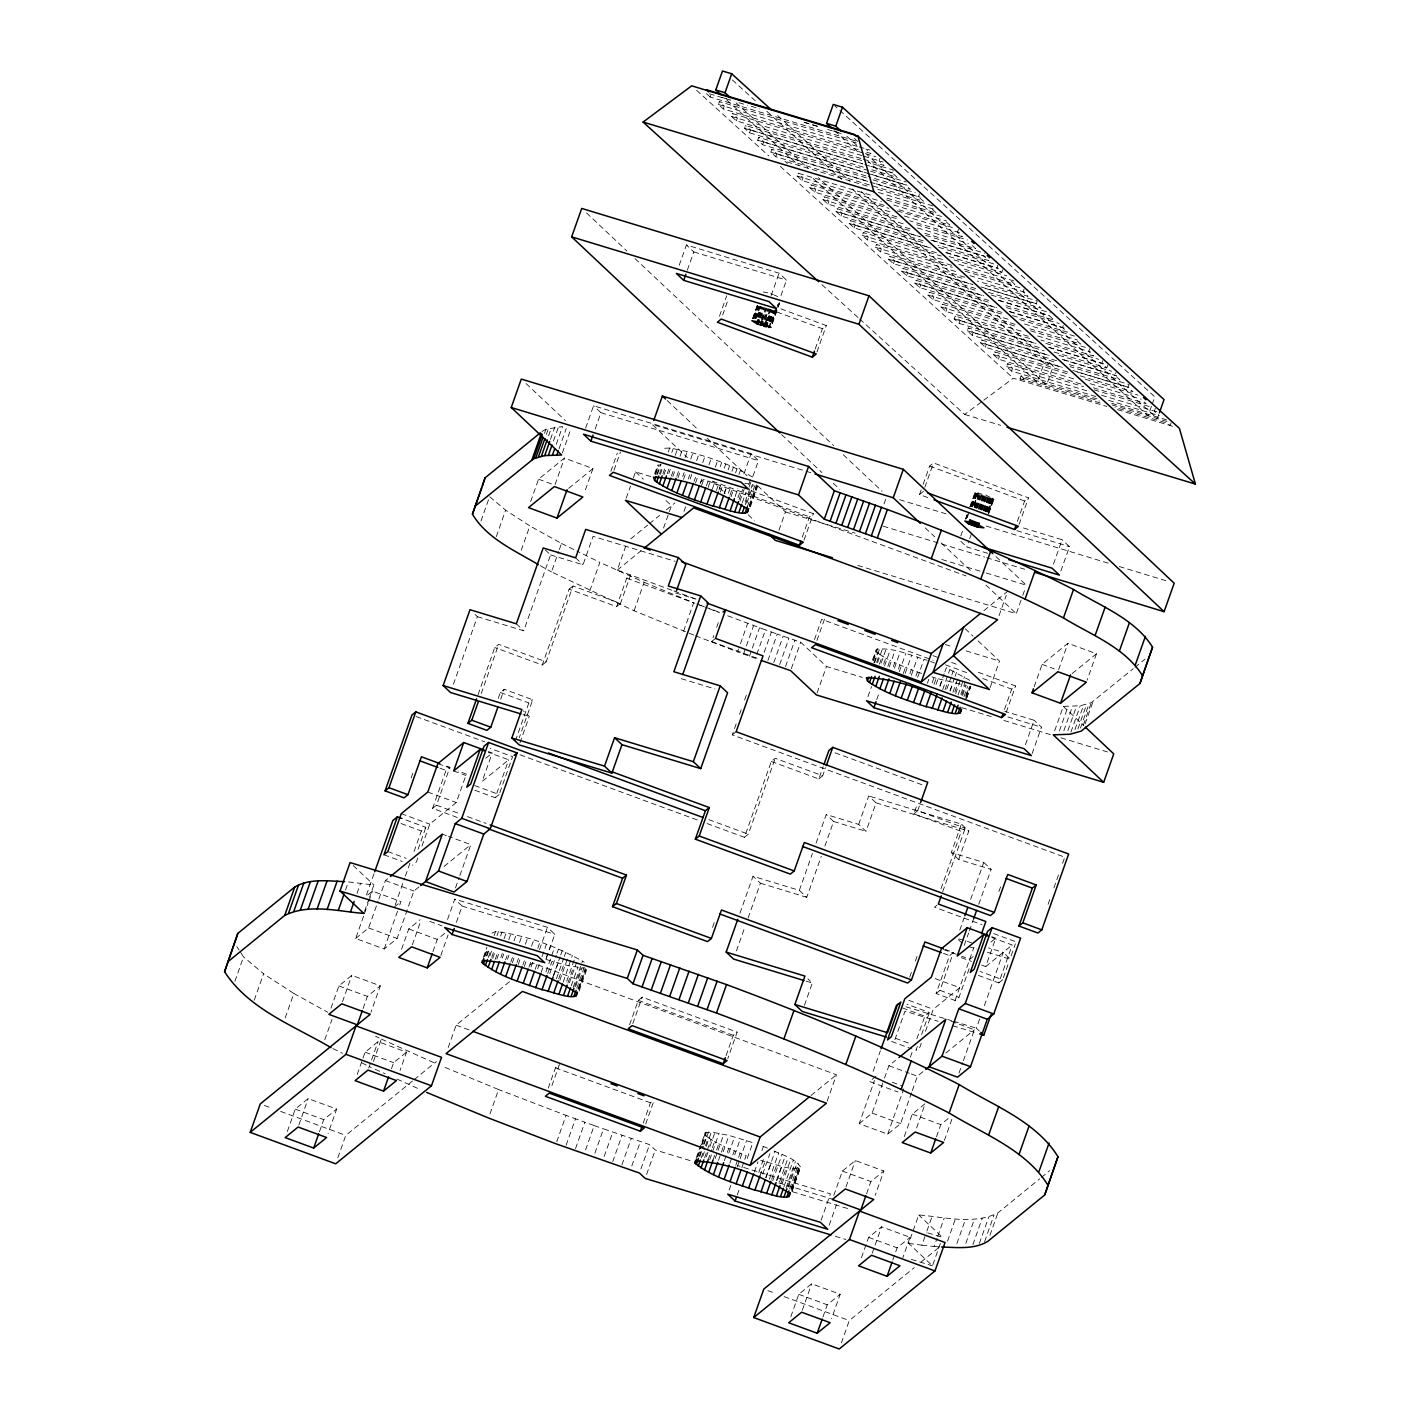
<?xml version="1.0" encoding="UTF-8"?>
<svg xmlns="http://www.w3.org/2000/svg" width="1420" height="1420" viewBox="0 0 1420 1420"><rect width="100%" height="100%" fill="white"/><g stroke="black" fill="none" stroke-linecap="round" stroke-linejoin="round"><path stroke-width="0.75" stroke-dasharray="5 3.75" d="M792.005 1191.54L800.631 1167.169C794.703 1157.531 780.947 1154.886 771.326 1149.668M234.904 981.273L243.53 956.885L240.193 951.773M254.233 1000.212L263.587 973.8L243.53 956.885M285.225 1017.856L293.851 993.468L263.587 973.8M345.504 890.038L348.379 881.909L373.886 884.997L369.573 897.174M480.99 521.016L488.888 498.668M357.023 893.375L360.627 883.204M373.975 873.815L365.987 896.375L372.466 891.085L400.955 901.576L399.499 905.694M496.308 536.582L505.644 510.171L489.616 496.645M411.161 777.911L413.273 771.93M364.532 911.392L368.845 899.215M287.337 1131.492L295.236 1109.144L308.175 1098.601L336.682 1109.073L328.055 1133.462M330.966 1008.253L338.883 985.906L351.823 975.345L380.329 985.835L370.975 1012.247M418.918 886.932L413.894 891.032L397.121 938.425L384.181 948.986L355.674 938.496L363.697 915.829M364.425 913.77L368.082 903.457M368.809 901.398L372.466 891.085M324.772 1039.777L331.978 1019.471M453.424 684.316L477.386 616.67L474.422 613.884M298.839 1125.013L308.175 1098.601M342.469 1001.757L351.823 975.345M355.674 938.496L368.614 927.952L378.111 901.15M378.838 899.091L385.406 880.542L388.743 877.808M544.481 433.313L545.919 429.248L562.568 426.55L556.09 444.833M546.345 434.484L548.493 428.396M548.582 435.816L551.457 427.704M550.481 439.348L554.794 427.154M530.654 501.544L538.571 479.197L564.45 458.092L592.957 468.582L584.33 492.953M553.463 440.999L558.504 426.781M395.221 904.806L404.647 878.146M405.374 876.104L410.469 861.745M414.09 851.503L421.349 831.002L425.876 827.31L401.452 818.328M521.229 550.285L529.873 525.915L505.644 510.171M559.054 448.827L566.26 428.52M418.101 849.266L425.876 827.31M457.382 817.458L432.585 808.353L446.022 770.439L449.909 767.261L443.803 765.025M319.429 1131.811L323.742 1119.634L336.682 1109.073M363.076 1008.573L367.389 996.379L380.329 985.835M384.181 948.986L398.771 907.753M417.746 858.071L416.326 862.064L412.457 865.241M421.988 846.107L429.763 824.15L456.281 802.531L466.363 774.077L458.216 771.096M432.585 808.353L436.472 805.193L449.909 767.261M562.373 452.962L571 428.591M478.078 694.682L494.763 647.538L498.651 644.378L546.15 661.844L573.005 585.998L620.504 603.465L630.587 575.029L626.699 578.188L616.617 606.642L569.118 589.158L542.262 665.004L494.763 647.538M555.096 484.504L564.45 458.092M481.22 693.563L498.651 644.378M585.644 428.094L593.542 405.747L751.091 453.672L758.475 460.63L752.707 476.889M357.201 1074.532L365.117 1052.184L378.057 1041.641L406.564 1052.131L400.085 1070.414M401.576 949.252L408.765 928.946L420.089 919.716M855.71 140.935L710.124 97.004L711.136 94.146M498.225 698.427L500.337 692.445L504.224 689.286L532.713 699.758L519.294 737.69M368.703 1068.053L370.868 1061.965M371.578 1059.923L378.057 1041.641M412.35 944.815L420.977 920.426M477.386 616.67L523.714 630.764L550.569 554.918L544.659 549.362M595.175 428.964L600.926 412.705L593.542 405.747M337.853 1157.726L345.77 1135.379L412.457 1081.028M500.692 699.261L504.224 689.286M373.424 1061.415L381.341 1039.067L375.59 1036.227M693.599 635.042L634.083 610.742L551.439 571.887L558.646 551.581M559.356 549.54L561.521 543.452L529.873 525.915M858.284 149.686L723.241 108.932L718.325 104.441L719.337 101.601L856.473 142.994M488.16 751.499L492.243 752.99L482.161 781.426L508.697 759.806L488.338 752.334M723.241 108.932L724.253 106.092L719.337 101.601M391.458 1068.763L393.624 1062.675L406.564 1052.131M432.94 951.613L437.271 939.419L448.596 930.206M455.518 887.908L459.157 877.596M459.885 875.536L470.836 844.616L448.436 836.38M860.857 158.419L736.376 120.86L731.442 116.387L732.454 113.529L863.253 153.005M447.566 919.45L454.773 899.126L547.428 927.313L554.812 934.271L549.061 950.53M679.221 265.291L686.41 244.968L779.083 273.173L786.467 280.113L780.716 296.372M474.901 790.248L495.26 797.738L508.697 759.806M515.407 740.849L528.843 702.935L532.713 699.758M610.848 471.334L617.327 453.051M440.857 955.287L448.045 934.981M736.376 120.86L737.37 118.02L732.454 113.529M499.858 792.573L512.584 756.647L490.184 748.411M614.008 470.197L620.487 451.915M456.388 922.325L462.139 906.084L454.773 899.126M519.933 742.873L529.287 716.479L523.394 710.905M550.569 554.918L583.016 564.787L593.081 536.334L675.21 561.326M687.316 270.208L693.794 251.926L686.41 244.968M863.431 167.169L749.494 132.788L744.559 128.315L745.571 125.475L865.827 161.756M749.494 132.788L750.505 129.948L745.571 125.475M589.797 590.827L599.861 562.391L576.857 551.031M626.167 498.278L630.48 486.101M633.356 477.972L635.521 471.884L652.224 476.96M866.005 175.92L762.611 144.716L757.694 140.243L758.688 137.403L868.401 170.506M762.611 144.716L763.623 141.876L758.688 137.403M448.205 1047.534L456.122 1025.187L510.419 980.936M671.891 590.223L617.274 570.13L625.9 545.741M483.279 957.488L486.882 947.317M654.514 473.978L657.797 465.014M484.38 956.565L487.255 948.436M655.596 473.055L658.472 464.926M484.93 956.104L487.805 947.974M655.436 474.635L659.04 464.482M869.981 182.097L918.491 196.741L923.426 201.232L775.728 156.644L770.811 152.171L771.823 149.331L870.975 179.257M486.279 955.891L488.427 949.803M656.768 474.422L660.371 464.269M486.971 955.873L489.137 949.767M494.16 935.549L495.598 931.484C526.66 935.372 557.226 946.483 584.241 962.227M657.46 474.404L661.063 464.233M488.231 957.506L491.107 949.376M659.448 473.996L662.323 465.884M489.811 955.944L491.977 949.856M497.018 935.638L498.455 931.573M660.318 474.475L663.193 466.346M668.234 452.128L669.672 448.063C699.634 453.086 729.294 463.168 755.458 478.717M491.693 957.328L494.568 949.199M662.909 473.818L665.075 467.73M775.728 156.644L776.74 153.804L771.823 149.331M719.496 316.127L726.703 295.804M492.687 958.376L495.562 950.264M500.603 936.029L502.041 931.981M663.903 474.884L666.779 466.754M671.82 452.536L673.257 448.471M722.656 314.991L728.424 298.733M495.225 959.387L498.101 951.258M667.151 473.854L669.317 467.766M496.876 959.086L499.751 950.956M504.065 938.78L506.212 932.674M668.802 473.552L670.24 469.487M675.281 455.27L677.447 449.181M500.869 957.542L502.307 953.477M671.358 476.073L673.524 469.967M502.307 958.038L503.745 953.991M508.786 939.756L510.934 933.668M672.796 476.57L674.962 470.481M680.003 456.264L682.15 450.158M505.591 959.831L507.029 955.767M676.808 476.339L678.973 470.233M507.472 959.299L508.91 955.234M513.951 941.016L516.117 934.928M677.979 477.83L680.144 471.724M685.168 457.506L687.333 451.418M634.083 610.742L644.165 582.307L599.861 562.391M663.548 528.062L671.465 505.715L663.655 498.367M510.774 962.174L512.922 956.086M682.7 476.641L684.138 472.576M512.318 962.831L514.484 956.725M519.525 942.507L521.672 936.419M683.535 479.321L685.7 473.233M690.741 459.015L692.889 452.909M517.04 962.511L518.477 958.447M688.256 479.002L689.694 474.937M884.269 205.35L801.98 180.517L797.046 176.027L798.058 173.187L874.01 196.12M518.193 964.553L520.359 958.447M525.4 944.229L527.548 938.141M690.138 479.019L692.285 472.913M696.616 460.719L698.764 454.631M522.897 964.855L524.335 960.79M694.114 481.344L695.552 477.28M683.996 511.395L686.144 505.307M752.564 318.666L757.606 304.448M752.902 318.382L757.694 304.679M753.31 318.328L757.925 304.945M801.98 180.517L802.992 177.677L798.058 173.187M754.02 317.459L757.606 307.306M524.317 966.47L526.465 960.381M531.506 946.164L533.672 940.058M695.534 482.978L697.681 476.872M702.722 462.654L704.888 456.566M753.878 318.346L758.191 306.17M754.57 318.435L758.884 306.241M755.245 318.222L758.83 308.069M755.387 318.559L759.7 306.383M756.061 318.666L760.374 306.471M757.037 316.731L760.641 306.578M757.73 317.086L761.315 306.933M758.067 316.98L761.67 306.827M528.968 967.144L531.115 961.056M700.184 483.652L702.332 477.546M758.777 317.565L762.38 307.412M759.203 317.281L762.806 307.128M759.931 318.062L763.534 307.892M760.41 317.636L764.013 307.483M531.027 967.02L532.748 962.494M537.789 948.276L539.955 942.17M701.533 485.551L703.983 478.984M709.006 464.766L711.172 458.678M761.12 318.524L764.83 307.732M761.351 320.192L765.664 307.998M762.345 318.985L765.948 308.832M539.511 949.66L547.428 927.313M762.185 320.476L766.498 308.282M771.166 295.52L779.083 273.173M897.032 216.94L814.743 192.108L809.808 187.635L810.82 184.795L888.884 208.349M763.587 319.429L767.332 308.584M764.563 319.038L768.149 308.885M764.812 319.855L768.415 309.684M535.18 969.381L537.328 963.275M706.397 485.871L708.562 479.782M765.362 319.358L768.966 309.187M765.309 322.269L770.35 308.051M766.214 322.02L770.545 309.826M537.701 968.831L539.139 964.766M542.014 956.654L546.327 944.46M708.189 487.362L710.355 481.273M715.396 467.038L717.544 460.95M767.208 320.583L770.811 310.43M767.688 320.317L771.291 310.146M768.344 320.885L772.001 310.465M769.054 320.938L772.658 310.785M814.743 192.108L815.754 189.268L810.82 184.795M769.409 321.151L773.012 310.98M769.675 321.239L773.279 311.086M770.243 321.523L773.971 311.193M489.971 1113.937L498.597 1089.566L442.703 1066.438M770.74 321.808L775.054 309.613M771.184 322.074L775.497 309.88M541.126 972.416L543.629 965.405M546.167 958.198L550.481 946.004M712.343 488.924L715.218 480.794M720.259 466.577L721.697 462.512M546.185 958.642L548.333 952.554M771.894 321.559L778.053 304.04M771.894 322.553L778.373 304.27M772.143 322.766L778.923 303.294M772.125 323.547L779.58 302.744M772.373 323.44L779.651 302.975M545.884 971.972L554.528 947.584M716.39 490.486L718.555 484.397M724.306 468.138L725.744 464.074M547.747 973.481L552.06 961.287L568.958 965.831L584.01 967.979M718.964 489.971L721.129 483.883M910.149 228.886L827.86 204.054L822.925 199.563L823.937 196.723L899.889 219.638M549.806 973.552L556.285 955.269M556.995 953.228L558.433 949.163M720.295 492.083L723.188 483.954M728.212 469.736L729.649 465.671M552.841 977.155L560.048 956.849M560.758 954.826L562.196 950.761M724.058 493.663L726.933 485.534M731.974 471.316L733.412 467.251M553.8 975.256L558.131 963.062M724.306 493.787L727.182 485.658M827.86 204.054L828.872 201.196L823.937 196.723M556.445 978.735L563.634 958.429M564.343 956.388L565.781 952.323M728.371 493.202L730.537 487.113M735.56 472.878L736.998 468.831M558.734 978.806L563.775 964.588M729.951 495.296L732.844 487.166M559.835 980.297L567.751 957.95M683.588 631.226L693.67 602.79L644.165 582.307M731.052 496.787L733.927 488.657M738.968 474.44L740.406 470.375M563.207 982.09L572.366 955.411M735.152 496.556L737.832 488.16M923.266 240.814L840.977 215.982L836.06 211.491L837.054 208.651L913.024 231.584M743.885 473.996L751.091 453.672M566.686 981.291L575.331 956.903M737.903 497.781L740.796 489.651M567.876 983.066L573.644 966.807M739.092 499.556L742.696 489.403M569.384 982.729L576.591 962.423M739.891 501.26L744.204 489.066M840.977 215.982L841.989 213.142L837.054 208.651M571.266 985.782L577.745 967.499M742.287 502.644L746.086 492.119M748.766 484.362L751.641 476.233M749.121 487.042L751.996 478.913M573.147 987.432L582.502 961.02M745.092 501.899L750.133 487.681M574.745 986.172L581.206 967.89M745.234 504.686L752.422 484.38M575.615 986.616L582.093 968.333M746.831 503.106L753.31 484.823M576.822 988.284L584.206 967.393M747.31 506.816L755.422 483.9M578.082 988.71L585.271 968.404M749.298 505.218L756.487 484.894M936.383 252.742L854.112 227.91L849.178 223.437L850.189 220.579L926.142 243.512M578.881 988.054L585.359 969.771M749.387 506.585L756.576 486.279M578.774 989.616L585.981 969.292M749.991 506.106L757.197 485.782M579.111 991.053L587.028 968.706M750.346 506.887L757.854 485.729M548.262 1088.164L555.451 1067.84L559.338 1064.68L550.694 1089.051M854.112 227.91L855.106 225.07L850.189 220.579M880.134 158.099L879.14 160.957L884.056 165.43L862.969 159.058M757.055 658.276L711.633 641.574L713.781 635.485M716.656 627.356L718.822 621.25M815.222 349.036L822.411 328.712L826.298 325.553L776.74 307.323M816.944 351.965L826.298 325.553M951.613 265.309L867.229 239.838L862.295 235.365L863.307 232.507L941.371 256.079M867.229 239.838L868.241 236.998L863.307 232.507M871.862 169.726L897.174 177.358L892.257 172.885L893.269 170.045L867.939 162.395M556.729 1141.786L566.065 1115.374L498.597 1089.566M964.748 277.237L880.347 251.766L875.43 247.293L876.424 244.453L952.376 267.368M778.959 530.21L785.438 511.928L758.262 486.332M727.661 615.783L765.469 629.894L755.387 658.33L737.566 651.869L739.731 645.78M740.459 643.739L747.648 623.433M880.347 251.766L881.358 248.926L876.424 244.453M566.118 1145.212L575.473 1118.8L566.065 1115.374M743.53 654.052L745.678 647.946M746.405 645.922L753.594 625.599M975.753 288.526L893.464 263.694L888.547 259.221L889.559 256.381L965.511 279.296M749.476 656.2L751.624 650.111M752.351 648.07L759.54 627.764M575.508 1148.602L584.862 1122.208L575.473 1118.8M893.464 263.694L894.476 260.854L889.559 256.381M918.491 196.741L919.503 193.901M629.628 1024.725L638.272 1000.337L642.159 997.177L737.158 1032.109L727.803 1058.521M1062.604 863.324L1064.787 857.165L732.276 734.885L736.625 722.585M739.536 714.384L741.702 708.243M744.612 700.042L747.523 691.842M802.3 537.15L809.489 516.827L813.376 513.667L751.411 490.876M585.572 1149.934L594.199 1125.545L584.862 1122.208M632.805 1023.589L642.159 997.177M764.191 652.312L771.379 632.006L765.469 629.894M804.022 540.079L813.376 513.667M988.87 300.472L906.599 275.64L901.664 271.149L902.676 268.309L976.516 290.585M767.918 660.495L777.272 634.083L800.685 642.195L826.476 666.477L862.384 677.411M594.891 1153.217L603.518 1128.847L649.543 1144.609L655.259 1149.987L693.279 1161.56M906.599 275.64L907.593 272.782L902.676 268.309M773.793 662.554L783.148 636.142M604.174 1156.466L612.801 1132.095M779.669 664.596L789.005 638.183M1002.005 312.4L919.716 287.568L914.782 283.077L915.793 280.237L991.746 303.17M785.509 666.601L794.863 640.207M919.716 287.568L920.728 284.728L915.793 280.237M612.712 1161.702L622.049 1135.29M791.33 668.607L800.685 642.195M1015.122 324.328L932.833 299.496L927.917 295.023L928.911 292.165L1004.863 315.098M621.907 1164.861L631.261 1138.449M932.833 299.496L933.845 296.656L928.911 292.165M958.5 229.365L957.506 232.205L962.423 236.678L909.688 220.774M643.26 1123.096L650.449 1102.772L653.04 1100.678M712.556 927.384L715.449 919.272M707.053 823.564L744.453 837.321L771.308 761.475L775.196 758.316L822.695 775.781L825.57 767.652M814.476 639.586L821.665 619.28L933.188 660.282M645.709 1124.001L654.336 1099.612M744.453 837.321L748.34 834.161L775.196 758.316M816.926 640.491L824.842 618.144M631.793 1165.944L640.438 1141.556M1028.24 336.256L945.951 311.424L941.034 306.951L942.046 304.093L1017.998 327.026M640.917 1168.997L649.543 1144.609M945.951 311.424L946.962 308.584L942.046 304.093M646.632 1174.375L655.259 1149.987M817.121 692.889L826.476 666.477M884.021 503.958L886.186 497.87M739.962 913.167L753.026 876.264L799.353 890.358L806.737 897.316L821.257 856.313M1039.263 347.545L959.086 323.352L954.151 318.879L955.163 316.039L1033.227 339.593M736.447 950.868L745.163 926.266M748.074 918.066L760.41 883.222L753.026 876.264M959.086 323.352L960.08 320.512L955.163 316.039M1056.604 360.751L972.203 335.28L967.269 330.807L968.28 327.967L1044.232 350.882M972.203 335.28L973.215 332.44L968.28 327.967M1002.804 269.64L1001.792 272.48L996.875 268.007L997.869 265.149M771.308 761.475L818.808 778.959L823.139 766.764M927.793 497.568L919.539 494.533L922.414 486.403M923.124 484.38L929.603 466.097L933.49 462.938L1028.488 497.87L1019.134 524.282M924.846 487.309L933.49 462.938M726.082 1055.592L733.27 1035.286L737.158 1032.109M1067.609 372.058L985.32 347.226L980.404 342.735L981.397 339.895L1057.35 362.81M696.173 1157.975L705.225 1132.769L711.331 1132.059L728.992 1135.414L752.831 1142.674L746.352 1160.956M872.43 660.247L876.442 649.259C893.712 647.129 910.841 655.632 927.242 660.3M697.273 1157.052L700.859 1146.899M701.587 1144.857L705.225 1132.769M873.531 659.324L876.442 649.259M697.823 1156.608L701.409 1146.455M702.137 1144.413L706.45 1132.219M873.353 660.903L877.666 648.727M985.32 347.226L986.332 344.368L981.397 339.895M699.155 1156.395L702.758 1146.242M703.468 1144.2L706.361 1136.071L705.19 1134.704M873.974 662.732L877.578 652.579L876.406 651.194M699.847 1156.359L703.45 1146.206M704.178 1144.183L708.491 1131.988M874.667 662.696L879.708 648.478M701.125 1158.01L704.71 1147.857M705.438 1145.816L708.314 1137.686L706.361 1136.071M876.655 662.306L879.53 654.176L877.578 652.579M702.705 1156.448L705.58 1148.319M706.308 1146.295L711.331 1132.059M877.524 662.785L882.548 648.567M704.586 1157.815L711.065 1139.532L708.314 1137.686M799.353 890.358L812.417 853.473M816.056 843.214L826.209 814.512L858.656 824.381L866.04 831.339L876.104 802.903L868.721 795.946L858.656 824.381M867.939 696.688L871.543 686.534M879.406 664.152L882.281 656.04L879.53 654.176M706.29 1156.856L709.166 1148.727M709.876 1146.685L714.917 1132.468M881.092 663.193L886.133 648.958M708.101 1159.891L711.704 1149.721M712.432 1147.697L714.579 1141.609L711.065 1139.532M883.648 664.187L885.796 658.099L882.281 656.04M1080.726 383.986L998.438 359.154L993.521 354.663L994.532 351.823L1068.372 374.117M709.751 1159.59L719.106 1133.178M884.571 665.927L890.322 649.668M713.035 1160.069L715.911 1151.939M716.621 1149.916L718.786 1143.81L714.579 1141.609M887.837 666.406L890.003 660.318L885.796 658.099M824.896 846.072L833.593 821.47L826.209 814.512M876.761 699.581L879.637 691.451M715.183 1158.543L717.348 1152.454M718.058 1150.413L723.827 1134.172M889.293 666.903L895.044 650.662M998.438 359.154L999.449 356.313L994.532 351.823M1024.122 289.023L1023.11 291.863L1028.044 296.336L977.404 281.053M718.467 1160.335L720.632 1154.247M721.36 1152.206L723.508 1146.118L718.786 1143.81M893.286 666.672L894.724 662.607L890.003 660.318M723.241 1151.673L728.992 1135.414M894.458 668.163L900.209 651.904M724.378 1160.637L728.691 1148.46L723.508 1146.118M898.469 669.015L899.907 664.95L894.724 662.607M1095.956 396.553L1011.572 371.082L1006.638 366.608L1007.65 363.751L1083.602 386.684M728.797 1153.164L734.566 1136.905M899.304 671.696L905.783 653.413M729.916 1162.998L732.081 1156.909M732.809 1154.868L734.246 1150.821L728.691 1148.46M903.297 673.399L905.463 667.311L899.907 664.95M1011.572 371.082L1012.567 368.241L1007.65 363.751M734.672 1154.886L740.441 1138.627M905.179 673.417L911.658 655.135M988.409 292.36L1041.162 308.264L1036.227 303.791L1037.239 300.951L982.392 284.39M735.773 1165.341L737.938 1159.253M738.648 1157.229L740.086 1153.164L734.246 1150.821M909.865 673.719L911.303 669.654L905.463 667.311M965.458 519.17L966.984 514.928M969.86 506.798L975.149 492.474L986.083 495.154L993.982 499.396L983.137 497.142L974.883 492.58M965.795 518.886L967.233 514.821M970.108 506.691L975.149 492.474M966.203 518.832L967.641 514.768M970.517 506.638L975.558 492.421M737.193 1166.974L739.359 1160.868M740.068 1158.844L746.547 1140.562M911.303 675.334L917.764 657.052M971.209 505.768L975.522 493.574M729.152 1190.066L732.028 1181.937M960.807 535.908L962.973 529.82M967.286 517.625L969.434 511.519M971.085 506.656L976.108 492.438M971.759 506.141L976.072 493.947M971.777 506.745L976.8 492.509M972.452 506.532L976.765 494.337M972.594 506.869L977.617 492.651M973.978 504.934L977.581 494.781M974.244 505.041L978.557 492.846M974.209 507.419L978.522 495.243M974.564 507.313L979.587 493.095M1021.033 375.927L1023.5 378.164L1022.489 381.004L1020.021 378.767L1021.033 375.927L1096.986 398.842M975.256 507.898L979.587 495.722M741.843 1167.648L746.157 1155.454L740.086 1153.164M915.935 676.009L917.373 671.944L911.303 669.654M975.682 507.615L980.723 493.397M976.41 508.396L980.723 496.201M976.889 507.969L981.93 493.752M917.586 677.447L924.047 659.164M977.723 508.236L982.764 494.018M978.557 508.502L983.581 494.284M978.824 509.336L983.137 497.142M979.392 508.786L984.415 494.568M737.264 1194.983L739.412 1188.895M804.412 1005.378L812.311 983.031L807.891 978.859M987.805 553.338L966.754 546.931L968.901 540.825M969.629 538.801L971.795 532.695M980.208 509.07L985.249 494.852M980.066 509.78L984.38 497.586M981.043 509.389L986.083 495.154M981.291 510.188L985.622 497.994M981.859 509.691L986.882 495.473M982.64 510.011L987.681 495.793M983.421 510.33L988.462 496.112M983.705 510.916L988.018 498.722M984.167 510.65L989.207 496.432M984.876 510.969L989.918 496.752M984.823 511.218L989.154 499.041M985.551 511.271L990.574 497.053M985.888 511.484L990.219 499.29M986.154 511.573L991.195 497.355M986.722 511.874L991.746 497.639M986.865 511.679L991.178 499.485M987.219 512.141L992.26 497.923M987.681 511.821L992.012 499.627M988.391 510.384L992.704 498.189M754.357 1171.997L757.943 1161.826M761.936 1150.573L763.374 1146.508L759.221 1144.946M927.384 683.322L928.822 679.257M988.764 510.632L993.095 498.438M988.373 511.892L992.704 499.698M988.373 512.904L993.414 498.668M988.622 513.117L993.663 498.881M988.604 513.898L993.911 499.166M852.106 188.842L1044.055 363.378L1037.345 382.335L811.725 177.198M758.777 1172.458L763.818 1158.241M932.159 682.86L934.307 676.772M759.913 1176.008L764.954 1161.791C776.314 1163.956 789.325 1171.003 800.631 1167.169M934.005 684.369L936.17 678.281L961.837 684.476M762.682 1174.038L769.889 1153.732M936.064 684.44L938.23 678.352M1012.549 315.577L1067.396 332.138L1062.479 327.647L1063.491 324.807M765.735 1177.659L775.089 1151.247M939.827 686.02L944.14 673.843M944.868 671.802L946.306 667.737L969.754 680.322M765.966 1177.783L771.007 1163.566M940.075 686.144L942.223 680.056M861.336 191.629L1053.285 366.165L1046.575 385.122L818.364 177.624M769.321 1179.239L778.675 1152.827M942.702 689.641L949.891 669.317M771.628 1179.292L776.669 1165.074M945.01 689.694L947.885 681.564M772.711 1180.783L782.065 1154.389M946.82 689.161L951.134 676.967M951.844 674.944L953.281 670.879M776.616 1180.286L785.26 1155.916M949.998 690.688L954.311 678.494M955.039 676.47L956.476 672.405M776.811 1180.553L781.852 1166.335M950.193 690.954L953.069 682.825M779.58 1181.777L788.207 1157.406M952.962 692.179L957.985 677.961M780.769 1183.552L786.52 1167.293M954.861 691.913L957.737 683.801M782.278 1183.233L790.904 1158.844M955.66 693.634L960.683 679.399M913.823 813.891L917.693 810.731L965.209 828.197L961.322 831.357L913.823 813.891L917.409 803.738M1017.412 521.353L1024.601 501.029L1028.488 497.87M783.964 1186.641L793.318 1160.229M958.056 695.001L964.535 676.719M917.693 810.731L919.858 804.625M786.041 1187.937L795.395 1161.524M960.843 694.273L965.174 682.079M787.621 1186.658L794.099 1168.376M961.713 695.037L965.316 684.866M788.49 1187.102L797.135 1162.731M962.6 695.481L966.186 685.31M789.697 1188.788L798.537 1163.832M964.002 696.581L967.588 686.428M790.958 1189.215L799.584 1164.826M965.778 695.552L968.653 687.422M791.774 1188.558L798.963 1168.234M965.866 696.918L969.469 686.765M791.668 1190.102L800.294 1165.731M965.76 698.48L970.073 686.286M1089.726 348.681L1088.714 351.521L1093.649 355.994L1040.895 340.072M792.005 1190.883L800.649 1166.512M966.434 698.409L970.747 686.215M966.807 697.877L970.41 687.724M827.132 1101.174L836.486 1074.763L532.465 962.955L527.388 967.109M999.059 615.641L1006.265 595.317M1107.777 365.082L1106.766 367.922L1101.849 363.449L1102.843 360.609M990.166 687.475L999.502 661.063L974.51 637.527M857.786 565.444L1016.294 613.671L1022.045 597.412M1022.773 595.37L1025.648 587.259M1069.26 364.585L1119.883 379.868L1114.966 375.377L1115.978 372.537M873.122 1071.301L880.382 1050.8M821.097 1220.277L830.452 1193.865L737.797 1165.678M978.788 904.238L991.142 869.395L958.695 859.526L951.311 852.568L961.393 824.132L868.721 795.946M1053.48 564.095L1062.107 539.724L1019.986 526.909M909.723 977.067L912.545 969.079M915.385 961.091L917.497 955.11M940.998 888.76L961.322 831.357M1004.49 709.467L1011.679 689.144L1015.566 685.984L976.321 671.553M790.851 1316.677L798.75 1294.33L811.69 1283.769L840.196 1294.259L831.57 1318.63M833.771 1195.445L842.397 1171.074L855.337 1160.531L883.843 1171.003L875.199 1195.391M911.569 1092.69L900.635 1123.611L887.695 1134.154L859.189 1123.681L874.507 1080.389M942.702 891.742L965.209 828.197M1006.212 712.396L1015.566 685.984M829.209 1225.211L836.398 1204.888M894.919 1039.653L904.984 1011.218L938.158 1021.299M958.695 859.526L968.777 831.091L961.393 824.132M1060.864 571.053L1069.491 546.664L1062.107 539.724M1080.265 375.874L1133.018 391.796L1128.083 387.305L1129.095 384.465L1070.023 366.644M802.335 1310.181L811.69 1283.769M845.983 1186.943L855.337 1160.531M859.189 1123.681L872.128 1113.12L883.808 1080.158M884.536 1078.082L888.92 1065.728L895.612 1060.261M1034.168 686.712L1042.085 664.365L1067.964 643.278L1096.471 653.75L1087.117 680.162M910.344 1057.172L912.528 1051.031M916.876 1038.73L924.864 1016.188L929.39 1012.495L906.99 1004.259M917.373 1046.416L915.953 1050.409L919.841 1047.25L921.26 1043.256M921.615 1034.452L929.39 1012.495M969.15 968.653L958.979 997.355L955.11 1000.514L936.099 993.521L949.536 955.607L953.423 952.447L945.276 949.447M959.796 930.082L964.144 917.781M970.676 899.339L983.758 862.437L951.311 852.568M1025.471 744.612L1034.115 720.242L1004.703 711.296M822.943 1316.997L827.256 1304.803L840.196 1294.259M866.591 1193.741L870.904 1181.564L883.843 1171.003M887.695 1134.154L903.741 1088.82M925.503 1031.275L933.277 1009.318L959.796 987.699L933.331 977.972M936.099 993.521L939.987 990.361L953.423 952.447M1151.46 406.298L1148.106 415.776L868.028 161.117M1152.135 404.398L1154.815 396.801L834.889 105.914M1058.61 669.69L1067.964 643.278M912.297 1090.631L917.409 1076.2L924.118 1070.751M964.269 945.241L968.635 932.94M969.363 930.899L973.712 918.598M1032.145 753.594L1041.499 727.182L1034.115 720.242M1155.33 408.321L1154.336 411.179L1159.253 415.652M1158.684 414.764L1157.335 418.563L866.892 154.478M861.443 1257.676L868.632 1237.37L881.572 1226.827L910.078 1237.299L902.871 1257.623M904.362 1136.461L912.279 1114.114L925.219 1103.571L916.592 1127.959M955.11 1000.514L973.978 947.229M1054.687 730.767L1063.314 706.379L1080.247 705.775L1091.288 702.669L1133.249 668.731M998.899 891.6L1001.029 885.601M872.217 1253.239L874.383 1247.133M875.093 1245.109L881.572 1226.827M841.368 1342.912L849.284 1320.564L914.267 1267.598M1059.427 730.838L1068.071 706.468M1171.18 422.734L1170.169 425.574L1167.719 423.337L1114.966 407.416M1063.846 730.767L1072.473 706.397M1067.911 730.537L1076.537 706.166M981.61 965.121L985.675 966.612L995.757 938.176L991.675 936.668M1070.893 732.188L1080.247 705.775M1074.958 729.631L1083.584 705.243M1077.904 728.922L1086.548 704.551M1080.478 728.069L1089.122 703.699M892.825 1260.037L897.138 1247.843L910.078 1237.299M936.455 1136.799L940.785 1124.604L950.477 1116.688M959.015 1073.076L962.671 1062.781M963.399 1060.705L974.351 1029.802L947.885 1020.057M1083.371 725.016L1091.288 702.669M979.321 1031.009L976.374 1028.222L979.995 1017.98M984.362 1005.68L1003.23 952.376L988.48 947.903M1085.146 723.827L1093.063 701.48M978.415 975.433L998.775 982.906L1012.211 944.992L991.852 937.502M944.371 1140.473L952.27 1118.126M940.359 1243.476L932.461 1265.823L908.658 1243.405L918.722 1214.97C944.548 1217.011 973.499 1225.034 997.852 1212.928L1039.706 1178.813M1003.372 977.759L1008.306 963.772M1011.146 955.802L1015.389 943.821M908.658 1243.405L921.899 1245.18L926.213 1233.004M926.941 1230.962L931.981 1216.745M1048.084 904.327L1050.995 896.126M1053.889 887.926L1059.693 871.525M921.899 1245.18L934.147 1246.494L937.022 1238.364M937.75 1236.323L944.229 1218.041M947.513 1241.204L955.411 1218.857M956.885 1243.565L965.511 1219.177M965.831 1243.37L974.457 1218.999M972.86 1244.701L982.214 1218.289M979.374 1243.458L988.728 1217.046M984.61 1241.683L993.964 1215.271M989.935 1235.276L997.852 1212.928M491.923 933.1L495.598 931.484M568.692 488.356L592.957 468.582M700.326 482.197L703.699 479.463L966.061 575.952M569.118 589.158L573.005 585.998M630.728 538.908L647.697 525.08M649.401 523.696L659.59 515.407M666.37 509.869L674.873 502.928M617.274 570.13L641.023 550.765M542.262 665.004L546.15 661.844M616.617 606.642L620.504 603.465M485.764 758.262L492.243 752.99M495.26 797.738L499.148 794.579L474.724 785.579M711.633 641.574L715.503 638.414M394.494 906.847L400.955 901.576M444.052 866.466L470.836 844.616M919.539 494.533L923.408 491.373M732.276 734.885L736.146 731.726M983.936 610.635L1007.703 591.27M414.178 1079.626L436.401 1061.521M818.808 778.959L822.695 775.781M1072.206 673.524L1096.471 653.75M1134.935 667.365L1144.981 659.164M937.04 905.09L934.466 907.202L981.966 924.668M973.108 956.619L969.878 959.263L961.731 956.264M990.894 942.117L995.757 938.176M811.033 1095.512L836.486 1074.763M985.675 966.612L1012.211 944.992M875.98 1076.271L869.501 1081.543L898.008 1092.033M998.775 982.906L1002.662 979.747L980.261 971.511M945.88 1053.001L974.351 1029.802M921.101 1262.025L939.916 1246.689M1041.392 1177.446L1049.753 1170.63M859.668 318.985L964.659 414.445L982.019 401.505M983.758 400.227L1013.259 378.217L1106.872 406.475M541.978 431.467L545.919 429.248M669.672 448.063L664.791 448.223L663.513 450.708M934.147 1246.494L941.62 1247.026M763.232 291.952L767.829 292.911M744.861 483.297L748.961 483.989M721.679 97.341L730.128 99.879M751.216 106.251L759.664 108.79M803.968 122.173L818.736 126.629M833.504 131.084L841.953 133.622M709.414 93.791L730.519 100.163M738.95 102.701L747.399 105.257M804.359 122.439L819.127 126.895M827.576 129.451L842.344 133.906M718.325 104.441L857.573 146.473M859.295 146.828L869.839 150.023M866.715 152.224L870.939 153.502L866.005 149.011M865.366 153.644L875.927 156.839M731.442 116.387L861.851 155.579M863.963 156.218L882.956 161.951M750.505 129.948L862.33 163.69M870.762 166.246L893.961 173.24M744.559 128.315L862.721 163.974M864.833 164.596L892.257 172.885M870.513 171.145L906.386 181.973M763.623 141.876L907.096 185.168M757.694 140.243L865.295 172.707M867.407 173.346L905.374 184.813L910.309 189.286L868.099 176.559M873.087 179.896L915.279 192.623M776.74 153.804L867.46 181.192M875.909 183.73L920.213 197.114M770.811 152.171L867.868 181.458M787.053 161.898L867.229 186.091M877.773 189.268L932.62 205.829L931.626 208.669L936.543 213.16L885.92 197.877M878.483 192.481L933.331 209.042M886.666 199.936L941.531 216.479M797.046 176.027L881.447 201.498M893.712 205.048L946.466 220.97M899.037 209.805L949.678 225.088L944.744 220.597M897.316 210.905L954.293 228.087M809.808 187.635L892.097 212.468M904.362 216.017L961.322 233.199M916.77 224.733L967.41 240.015M822.925 199.563L905.215 224.395M917.48 227.945L968.511 243.494M924.917 233.341L975.558 248.624L971.848 245.252M925.68 235.4L984.752 253.221M841.989 213.142L920.053 236.696M932.709 240.512L985.462 256.434M836.06 211.491L920.444 236.962M931.005 240.157L983.74 256.061L988.675 260.552L938.034 245.269M938.797 247.328L993.663 263.889M855.106 225.07L931.058 247.985M945.844 252.44L998.58 268.362M849.178 223.437L931.467 248.269M946.235 252.724L996.875 268.007M949.057 256.558L1001.792 272.48M954.027 259.895L1006.78 275.817M862.295 235.365L944.584 260.197M958.961 264.368L1013.809 280.929M964.286 269.125L1014.909 284.408L1009.993 279.935M965.05 271.185L1019.897 287.745M875.43 247.293L957.701 272.125M969.966 275.675L1024.832 292.218M894.476 260.854L972.54 284.408M980.989 286.964L1037.949 304.146M888.547 259.221L972.931 284.692M985.604 288.508L1036.227 303.791M991.284 295.058L1050.356 312.879M907.593 272.782L983.563 295.715M998.331 300.17L1048.954 315.453M901.664 271.149L983.953 295.981M998.721 300.436L1049.362 315.719L1054.279 320.21L1003.638 304.927M1006.514 307.625L1059.267 323.529M920.728 284.728L996.68 307.643M1009.336 311.459L1064.183 328.02M914.782 283.077L997.071 307.909M1009.726 311.743L1062.479 327.647M1019.631 319.553L1074.496 336.096M927.917 295.023L1010.188 319.855M1024.565 324.026L1077.319 339.948M1029.89 328.783L1080.531 344.066L1075.597 339.593M1030.654 330.842L1085.501 347.403M941.034 306.951L1023.323 331.783M1037.683 335.954L1090.436 351.876M1045.883 343.409L1098.636 359.331M960.08 320.512L1036.05 343.427M1048.706 347.261L1105.665 364.443M954.151 318.879L1036.44 343.711M1049.096 347.527L1101.849 363.449M1054.031 352.018L1106.766 367.922M1059 355.337L1111.754 371.259M973.215 332.44L1049.167 355.373M1063.935 359.828L1116.67 375.75M967.269 330.807L1049.557 355.639M1062.213 359.455L1114.966 375.377M986.332 344.368L1062.284 367.301M1072.828 370.478L1129.805 387.678M980.404 342.735L1060.562 366.928M1077.443 372.022L1128.083 387.305M1044.055 363.378L1053.285 366.165M1085.253 379.211L1137.988 395.115M993.521 354.663L1075.81 379.495M1090.169 383.684L1141.201 399.233M1093.382 387.802L1146.135 403.724L1143.668 401.487M1094.145 389.861L1151.123 407.061M1006.638 366.608L1088.927 391.441M1101.583 395.257L1158.152 412.173M1108.63 400.369L1157.14 415.013M1111.754 403.298L1168.713 420.498M1023.5 378.164L1099.453 401.079M1112.108 404.913L1166.956 421.456M1020.021 378.767L1102.31 403.599M1117.433 409.652L1173.097 426.461M964.659 414.445L1000.656 425.308M693.794 251.926L786.467 280.113M1016.844 530.654L1069.491 546.664M899.57 499.698L946.057 513.827M986.19 526.039L1108.7 563.314M1119.262 566.527L1167.843 581.295M810.82 472.7L652.312 424.473L687.457 457.577M600.926 412.705L758.475 460.63M883.169 526.199L984.557 557.048M986.669 557.687L1024.69 569.26M785.438 511.928L855.177 533.139M941.833 559.498L984.095 572.366M986.208 573.005L1026.376 585.217L994.408 555.114M675.672 592.974L695.942 599.134M1007.88 716.958L1041.499 727.182M961.659 707.604L991.231 716.603M1003.904 720.455L1050.374 734.601M1060.935 737.814L1107.405 751.943M681.245 678.689L714.952 688.931M876.104 802.903L968.777 831.091M523.075 714.579L529.287 716.479M833.593 821.47L866.04 831.339M958.997 938.922L971.635 942.773M760.41 883.222L806.737 897.316M968.493 946.519L976.907 949.093M987.45 952.287L1010.614 959.334L1003.23 952.376M905.889 1006.78L951.489 1020.66M953.566 1021.282L976.374 1028.222M806.098 981.131L812.311 983.031M952.66 1025.719L977.528 1033.281M462.139 906.084L554.812 934.271M778.87 1182.895L835.741 1200.184M792.555 1191.753L849.586 1209.112M927.739 1232.88L942.525 1237.388L918.722 1214.97M835.297 1236.27L845.859 1239.482M911.338 1259.398L932.461 1265.823M945.223 644.52L953.566 647.076M966.097 650.892L999.502 661.063M931.981 676.949L936.17 678.281M545.777 959.299L552.06 961.287M760.765 1160.459L764.954 1161.791M770.705 293.78L773.19 294.668M771.379 632.006L777.272 634.083M594.199 1125.545L603.518 1128.847M917.373 671.944L921.527 673.435M768.717 308.974L822.411 328.712M929.603 466.097L1024.601 501.029M712.414 481.131L809.489 516.827M538.571 479.197L552.824 484.433M1042.085 664.365L1054.297 668.856M932.94 655.614L939.153 657.886M951.542 662.448L957.737 664.72M945.596 664.844L968.298 673.204M982.764 678.511L1011.679 689.144M673.95 590.986L696.67 599.329M626.699 578.188L694.859 603.251M696.918 604.015L703.113 606.287M705.172 607.05L719.638 612.375M835.084 752.795L923.887 785.455M500.337 692.445L528.843 702.935M708.846 819.642L748.34 834.161M416.113 716.567L484.681 741.79M520.022 754.783L698.729 820.511M993.698 933.597L1016.081 941.833M437.857 763.605L450.069 768.096M943.412 949.536L959.689 955.518M453.672 770.953L465.884 775.444M961.251 957.63L971.422 961.375M439.916 768.184L446.022 770.439M943.43 953.352L949.536 955.607M427.793 792.041L456.281 802.531M436.472 805.193L459.192 813.536M467.446 816.589L486.048 823.422M939.987 990.361L958.979 997.355M401.256 813.66L429.763 824.15M908.835 1000.337L933.277 1009.318M442.33 834.143L446.412 835.634M400.99 823.511L421.349 831.002M902.463 1007.952L924.864 1016.188M387.837 851.592L406.155 858.319M895.416 1038.269L909.67 1043.505M383.95 854.751L402.268 861.496M891.529 1041.428L911.889 1048.918M385.406 880.542L413.894 891.032M888.92 1065.728L909.261 1073.218M911.303 1073.964L917.409 1076.2M892.257 1082.253L902.446 1085.998M429.852 921.385L442.064 925.893M638.272 1000.337L733.27 1035.286M408.765 928.946L437.271 939.419M912.279 1114.114L940.785 1124.604M368.614 927.952L397.121 938.425M872.128 1113.12L900.635 1123.611M456.122 1025.187L470.695 1030.547M338.883 985.906L367.389 996.379M842.397 1171.074L870.904 1181.564M555.451 1067.84L650.449 1102.772M365.117 1052.184L393.624 1062.675M868.632 1237.37L897.138 1247.843M295.236 1109.144L323.742 1119.634M798.75 1294.33L827.256 1304.803M264.351 1105.434L272.48 1108.434M280.627 1111.416L345.77 1135.379M767.865 1290.602L775.995 1293.602M784.142 1296.602L849.284 1320.564M930.437 661.454L934.591 662.998M699.669 605.08L707.657 608.133M709.663 608.896L719.656 612.73M695.587 635.805L737.566 651.869M763.374 1146.508L767.403 1148.088M774.006 294.969L777.698 296.567M381.341 1039.067L434.733 1063.065M375.217 1069.295L385.122 1073.733M396.979 1079.076L420.711 1089.744M561.521 543.452L574.94 550.072M332.919 1048.581L342.504 1053.303M361.692 1062.781L371.277 1067.52M540.274 565.71L551.439 571.887M293.851 993.468L327.754 1012.265M854.13 138.201L857.822 141.574M846.888 136.285L856.881 145.373M834.694 130.8L857.662 151.691M777.663 115.552L849.852 181.192M732.329 79.946L755.298 100.838M766.782 111.275L842.255 179.896M736.11 102.843L807.998 168.199M726.88 100.075L798.75 165.412M784.941 161.259L787.408 163.495M706.432 93.631L710.124 97.004M696.616 90.312L768.806 155.951M780.29 166.388L1013.259 378.217M821.931 284.674L858.017 317.494M960.843 541.357L966.754 546.931M925.201 527.867L934.786 536.902M941.176 542.919L971.546 571.514M985.924 585.058L1016.294 613.671M586.566 212.982L626.948 251.003M635.006 258.6L833.629 445.649M843.303 454.773L882.068 491.267M781.568 434.555L821.931 472.576M833.238 483.226L839.699 489.297M1063.314 706.379L1083.797 725.673M965.139 628.705L972.948 636.053M667.169 400.546L697.539 429.142M707.125 438.176L747.08 475.806M713.035 481.664L725.815 493.716M748.198 514.785L754.588 520.803M635.521 471.884L643.331 479.232M526.021 383.524L565.426 420.622M983.758 862.437L991.142 869.395M575.632 557.829L583.016 564.787M958.376 939.685L962.795 943.856M516.33 623.806L523.714 630.764M353.26 865.561L373.886 884.997M236.874 946.661L239.092 950.069"/><path stroke-width="1.5" d="M331.002 1047.623C293.958 1025.808 248.642 1009.265 224.573 971.706L237.814 933.419L294.757 887.021C309.649 878.217 328.144 881.057 344.652 881.642M237.814 933.419L224.573 971.706M538.411 564.663C514.874 550.569 486.989 538.588 472.434 514.182L485.054 477.865L540.31 432.834M482.498 485.747L485.054 477.865M1085.377 727.164L1113.742 753.878L1103.677 782.313L1053.249 734.832L1070.165 734.229L1081.223 731.105L1139.923 683.517L1152.543 647.2C1134.917 618.747 1100.926 606.358 1073.52 589.495C1013.365 558.663 950.69 533.121 887.393 509.514L834.356 490.752L808.566 466.452L521.3 379.069L511.235 407.505L561.645 455.003L544.73 455.607L533.672 458.713L474.972 506.319M1152.543 647.2L1139.923 683.517M941.62 1247.026C956.92 1247.417 974.067 1249.689 987.77 1241.382L1044.712 1194.966L1057.971 1156.696C1035.943 1121.108 993.45 1105.647 959.192 1084.56C883.985 1046.025 805.637 1014.093 726.525 984.593L643.047 955.341L637.349 949.962L350.083 862.579L340.001 891.014L363.804 913.433C337.995 911.374 309.045 903.351 284.692 915.456L227.75 961.872M1057.971 1156.696L1044.712 1194.966M284.692 915.456L294.757 887.021M288.579 913.131L298.644 884.678M293.798 911.356L303.88 882.903M300.312 910.113L310.377 881.66M308.069 909.404L318.133 880.968M317.015 909.208L327.097 880.773M327.115 909.528L337.179 881.092M250.204 1132.379L260.268 1103.944L356.029 1025.897L441.531 1057.332L431.467 1085.767L335.706 1163.814L250.204 1132.379L345.965 1054.332L356.029 1025.897M472.434 514.182L481.788 487.77M779.953 433.029L571.656 236.856L581.721 208.421L869.004 295.804L1174.18 583.229L1164.098 611.665L1035.251 572.473M338.315 910.344L344.066 894.103M439.721 763.516L421.403 756.789L407.966 794.703L404.096 797.862L385.086 790.887L411.942 715.041L415.829 711.881L702.616 817.352M385.086 790.887L388.973 787.709L415.829 711.881M350.562 911.658L354.148 901.487M374.702 871.773L392.843 820.529L397.369 816.837L401.452 818.328M520.998 713.941L450.53 692.516L443.146 685.558L470.002 609.712L516.33 623.806L543.185 547.96L575.632 557.829L585.697 529.394L678.37 557.581L685.753 564.539L676.399 590.951M397.369 816.837L383.95 854.751L387.837 851.592L401.256 813.66L427.793 792.041L437.857 763.605L463.736 742.518L484.096 749.991M531.914 459.903L541.269 433.49M533.672 458.713L542.316 434.342M535.855 457.702L543.043 437.378M538.428 456.832L544.907 438.549M541.393 456.139L547.144 439.88M544.73 455.607L549.753 441.389M548.422 455.216L552.025 445.063M552.486 455.003L554.652 448.897M556.906 454.933L558.344 450.868M313.678 1148.07L326.618 1137.526L298.111 1127.036L285.171 1137.58L313.678 1148.07L318.701 1133.852M357.325 1024.814L370.265 1014.27L341.758 1003.798L328.819 1014.341L357.325 1024.814L362.348 1010.596M497.852 707.249L490.787 727.2L486.9 730.377L467.908 723.384L476.623 698.782M463.736 742.518L453.672 770.953L480.191 749.334L484.273 750.825M467.908 723.384L471.795 720.224L478.327 701.764M556.995 518.105L582.892 497.018L554.386 486.545L528.506 507.632L556.995 518.105L567.077 489.669M480.191 749.334L466.772 787.248L470.641 784.088L484.078 746.174L488.604 742.482L517.111 752.955L490.255 828.801L483.776 834.072L466.985 881.483L454.045 892.026L425.556 881.536L442.33 834.143L390.429 876.459M420.604 885.565L438.496 870.992L455.27 823.6L461.748 818.328L488.604 742.482M590.862 441.158L583.478 434.2L741.009 482.125L748.393 489.084L590.862 441.158L593.028 435.052M720.969 94.678L715.769 89.957L722.496 71L731.726 73.787L771.096 109.588M730.199 97.465L724.999 92.744L731.726 73.787M383.542 1091.11L396.482 1080.567L367.993 1070.094L355.053 1080.638L383.542 1091.11L388.583 1076.892M427.189 967.872L440.129 957.328L411.64 946.838L398.7 957.382L427.189 967.872L432.23 953.654M611.896 773.101L604.512 766.143L614.576 737.708L621.96 744.666L611.896 773.101L519.223 744.914L511.839 737.956L521.903 709.521L443.146 685.558M452.075 934.52L444.691 927.562L537.364 955.767L544.747 962.707L452.075 934.52L454.24 928.431M683.73 280.361L676.346 273.421L769.001 301.608L776.385 308.566L683.73 280.361L685.878 274.273M653.75 420.409L662.377 396.038L903.315 469.328L992.811 553.622M482.232 962.654L482.267 960.719C515.087 961.766 548.83 975.149 576.626 992.775C578.739 1003.123 546.966 989.758 541.996 989.722C521.584 982.409 499.13 976.747 482.232 962.654L483.67 958.589M483.403 964.02L484.841 959.956M654.62 480.51L653.484 477.209C686.304 478.256 720.047 491.639 747.861 509.283C749.955 519.614 718.183 506.248 713.213 506.23C693.084 499.396 672.015 493.077 654.62 480.51L656.058 476.445M485.356 965.635L487.522 959.547M656.572 482.125L658.738 476.037M488.107 967.481L490.983 959.352M659.324 483.971L662.199 475.86M491.622 969.54L494.497 961.429M662.838 486.048L666.441 475.877M495.828 971.759L499.414 961.606M667.045 488.267L670.648 478.096M500.55 974.067L504.863 961.872M671.766 490.557L676.08 478.362M505.733 976.41L510.046 964.216M676.949 492.9L681.263 480.705M511.289 978.753L516.312 964.535M682.505 495.26L686.818 483.066M517.128 981.096L522.169 966.878M688.345 497.603L693.386 483.386M831.729 128.102L826.547 123.38L833.256 104.423L842.486 107.21L1164.045 399.588L1159.359 412.865M523.199 983.403L528.24 969.185M694.416 499.893L699.457 485.675M756.629 323.654L751.854 320.689L761.457 322.517L771.024 327.345L756.629 323.654L758.067 319.606M757.765 324.15L759.203 320.086M760.179 325.091L761.617 321.026M678.37 557.581L668.288 586.016L700.717 595.885L708.101 602.843L682.7 674.589M761.422 325.535L762.859 321.47M529.429 985.622L534.452 971.404M700.646 502.13L705.669 487.894M763.871 326.334L765.309 322.269M840.959 130.888L835.776 126.167L842.486 107.21M765.06 326.671L766.498 322.606M766.197 326.973L767.634 322.908M769.054 327.576L770.492 323.511M535.713 987.752L540.754 973.534M706.929 504.242L711.97 490.024M541.996 989.722L547.019 975.505M713.213 506.23L718.236 491.994M548.049 991.497L553.09 977.279M719.265 508.005L723.579 495.811M553.711 993.024L558.024 980.83M724.928 509.514L729.241 497.337M558.894 994.266L562.497 984.113M730.111 510.774L734.424 498.58M700.717 595.885L673.861 671.731L720.206 685.824L727.59 692.783L700.734 768.628L621.96 744.666M563.562 995.243L567.166 985.089M734.779 511.733L738.382 501.579M567.663 995.935L570.538 987.805M738.879 512.425L741.755 504.295M571.142 996.325L574.017 988.196M742.358 512.815L744.524 506.727M573.946 996.414L576.094 990.326M745.163 512.904L747.31 506.816M576.005 996.183L577.443 992.119M747.222 512.691L748.659 508.626M943.235 948.702L924.917 941.957L911.48 979.889L721.484 910.007L711.402 938.442L707.533 941.602L612.517 906.67L622.599 878.234L626.486 875.057L490.166 824.931M612.517 906.67L616.404 903.51L626.486 875.057M812.346 357.165L816.234 353.988L721.218 319.056L717.348 322.216L812.346 357.165L814.494 351.059M700.734 768.628L693.351 761.67L720.206 685.824M1047.889 1185.132C1025.861 1149.561 983.368 1134.083 949.128 1112.996C873.921 1074.461 795.573 1042.528 716.461 1013.028L632.983 983.776L627.267 978.398L637.349 949.962M1142.479 675.654C1124.853 647.183 1090.862 634.811 1063.456 617.931C1003.301 587.117 940.626 561.574 877.329 537.967L824.292 519.188L798.501 494.905L808.566 466.452M1164.098 611.665L858.922 324.257L869.004 295.804M632.983 983.776L643.047 955.341M642.106 986.847L652.17 958.394M722.993 612.073L725.584 609.961L715.503 638.414L763.019 655.88L736.146 731.726L1068.656 854.006L1041.801 929.851L1037.913 933.011L1018.921 926.035L1022.808 922.858L1036.227 884.944L1007.738 874.454L994.302 912.385L804.306 842.504L794.224 870.939L790.337 874.116L695.338 839.167L705.42 810.731L709.29 807.572L612.233 771.859M799.407 545.28L803.294 542.12L613.298 472.239L609.411 475.398L799.407 545.28L800.862 541.215M695.338 839.167L699.226 836.007L709.29 807.572M651.265 989.935L661.347 961.5M824.292 519.188L834.356 490.752M660.477 993.095L670.542 964.659M830.114 521.193L840.178 492.74M835.954 523.199L846.018 494.763M669.725 996.307L679.789 967.854M841.811 525.24L851.893 496.787M679.009 999.556L689.073 971.102M847.687 527.299L857.769 498.864M640.384 1131.225L644.272 1128.048L549.256 1093.116L545.386 1096.275L640.384 1131.225L641.822 1127.16M853.597 529.376L863.662 500.941M688.327 1002.857L698.391 974.404M859.508 531.488L869.572 503.053M697.681 1006.194L707.746 977.759M865.437 533.618L875.501 505.183M871.365 535.784L881.447 507.33M804.022 980.51L733.554 959.068L726.17 952.11L737.779 919.308M707.053 1009.584L717.118 981.149M877.329 537.967L887.393 509.514M920.408 523.359L893.233 497.763L903.315 469.328M716.461 1013.028L726.525 984.593M823.848 764.723L828.889 750.505L832.777 747.346L927.775 782.278L920.586 802.602M826.298 765.628L832.777 747.346M723.206 1063.722L727.075 1060.562L632.077 1025.613L628.19 1028.79L723.206 1063.722L725.354 1057.634M695.108 1163.157L695.161 1161.205C727.963 1162.27 761.723 1175.653 789.52 1193.279C791.632 1203.628 759.842 1190.262 754.872 1190.226C734.459 1182.913 712.023 1177.251 695.108 1163.157L696.545 1159.093M696.279 1164.524L698.445 1158.418M867.496 681.014L866.377 677.713C899.179 678.76 932.94 692.144 960.736 709.769C962.849 720.117 931.058 706.752 926.088 706.716C905.978 699.882 884.891 693.581 867.496 681.014L868.933 676.949M698.25 1166.139L700.397 1160.033M869.466 682.629L871.614 676.523M700.983 1167.986L703.859 1159.856M872.199 684.476L875.075 676.346M704.515 1170.044L708.101 1159.891M875.732 686.534L879.317 676.381M708.704 1172.263L713.035 1160.069M879.921 688.753L883.524 678.6M873.886 707.71L866.502 700.752L1024.033 748.677L1031.417 755.635L873.886 707.71L876.051 701.604M931.307 558.61L941.371 530.157M713.443 1174.553L717.757 1162.359M884.66 691.043L888.973 678.866M718.609 1176.896L723.65 1162.678M889.825 693.386L894.156 681.209M724.164 1179.257L729.205 1165.039M895.381 695.747L900.422 681.529M730.022 1181.6L735.063 1167.382M901.238 698.09L906.279 683.872M886.488 1037.097L802.247 1011.466L794.863 1004.508L804.927 976.072L726.17 952.11M783.929 1038.836L794.011 1010.383M968.44 523.678L964.819 521.016L975.185 523.305L983.918 527.832L977.936 527.175L968.44 523.678L969.895 519.614M969.505 524.158L970.943 520.093M736.092 1183.907L741.134 1169.672M907.309 700.397L912.35 686.179M970.659 524.637L972.096 520.59M971.848 525.116L973.286 521.051M973.073 525.577L974.51 521.513M735.098 1201.071L727.715 1194.131L820.387 1222.318L827.771 1229.276L735.098 1201.071L736.536 1197.007M974.315 526.021L975.753 521.957M975.54 526.447L976.978 522.383M742.305 1186.126L747.346 1171.908M913.521 702.616L918.562 688.398M750.062 1165.429L826.404 1103.216L522.4 991.408L446.058 1053.622L750.062 1165.429L760.126 1136.994L809.329 1096.897M707 603.127L921.278 681.937L931.36 653.484L980.545 613.387M976.765 526.82L978.202 522.755M977.936 527.175L979.374 523.11M748.588 1188.238L753.629 1174.02M919.805 704.728L924.846 690.51M943.129 643.899L933.046 672.334L989.438 689.499L953.494 655.667L963.577 627.232M754.872 1190.226L759.913 1176.008M926.088 706.716L931.13 692.498M760.942 1192.001L765.256 1179.807M932.159 708.491L937.182 694.273M980.812 579.076L990.894 550.64M766.587 1193.528L770.9 1181.333M937.803 710.018L942.117 697.823M771.77 1194.77L776.101 1182.576M943.004 711.26L946.59 701.107M776.456 1195.746L780.041 1185.576M947.672 712.236L951.258 702.083M933.987 499.858L1014.537 529.482L1015.974 525.418M780.556 1196.421L783.432 1188.309M951.773 712.929L954.648 704.799M784.035 1196.829L786.911 1188.7M955.252 713.319L958.127 705.19M786.822 1196.9L788.987 1190.812M958.038 713.408L960.204 707.302M788.899 1196.687L790.337 1192.622M960.115 713.177L961.553 709.112M753.718 1317.547L763.783 1289.111L859.544 1211.065L945.045 1242.518L934.981 1270.953L839.22 1349L753.718 1317.547L849.462 1239.5L859.544 1211.065M845.823 1064.432L855.887 1035.996M1025.116 598.991L1035.18 570.556M881.11 1048.741L896.357 1005.697L900.884 1002.005L887.465 1039.937L891.334 1036.76L904.771 998.846L931.289 977.226L941.371 948.773L967.251 927.686L987.61 935.177M897.6 1004.259L887.535 1032.713L794.863 1004.508M1001.597 717.597L1005.484 714.438L815.488 644.556L811.601 647.715L1001.597 717.597L1003.053 713.532M941.247 895.842L938.336 904.043L985.853 921.509L981.486 933.81M1032.02 692.8L1057.9 671.713L1086.389 682.203L1060.509 703.291L1032.02 692.8L1033.458 688.753M1063.456 617.931L1073.52 589.495M901.185 1089.318L911.267 1060.882M964.872 915.74L967.783 907.54M817.192 1333.238L830.132 1322.694L801.625 1312.222L788.686 1322.765L817.192 1333.238L822.216 1319.02M860.822 1210L873.761 1199.456L845.273 1188.966L832.333 1199.509L860.822 1210L865.863 1195.782M967.251 927.686L957.186 956.121L983.705 934.502L987.77 936.011M973.712 918.598L976.623 910.397M1060.509 703.291L1070.591 674.855M983.705 934.502L970.268 972.434L974.156 969.274L987.592 931.343L992.119 927.65L1020.625 938.141L993.751 1013.986L987.29 1019.258L970.499 1066.651L957.559 1077.194L929.07 1066.722L945.844 1019.311L898.966 1057.527M925.787 1069.384L942.01 1056.178L958.784 1008.768L965.263 1003.496L992.119 927.65M1095.104 635.468L1105.186 607.032M887.056 1276.296L899.996 1265.753L871.507 1255.262L858.567 1265.806L887.056 1276.296L892.097 1262.078M930.703 1153.04L943.643 1142.496L915.137 1132.024L902.197 1142.568L930.703 1153.04L935.744 1138.822M949.128 1112.996L959.192 1084.56M1018.921 926.035L1032.358 888.103L1036.227 884.944M1119.315 651.212L1129.397 622.776M979.605 1033.92L983.758 1035.18L991.018 1014.679M1135.361 664.737L1145.425 636.302M988.675 1134.917L998.757 1106.482M1018.956 1154.602L1029.021 1126.149M1038.996 1171.5L1049.06 1143.064M644.414 547.996L693.617 507.898L997.621 619.706L921.278 681.937M514.093 755.422L517.111 752.955M1014.537 529.482L1018.424 526.305L927.544 492.882M911.48 979.889L907.611 983.048L719.656 913.93M994.302 912.385L990.414 915.545L802.477 846.427M818.648 281.692L643.1 122.067L691.682 85.839L857.84 135.983L1179.399 428.361L1195.427 484.096L1007.011 427.225M715.769 89.957L724.999 92.744M826.547 123.38L835.776 126.167M643.1 122.067L873.868 191.718L1195.427 484.096M571.656 236.856L858.922 324.257M815.044 473.978L893.233 497.763M982.533 547.019L1052.043 568.16L1059.409 575.118L1008.874 559.746M511.235 407.505L798.501 494.905M832.422 557.723L775.355 540.363L768.966 534.346M1103.677 782.313L816.393 694.93L790.603 670.63L761.315 660.442M614.576 737.708L693.351 761.67M511.839 737.956L604.512 766.143M340.001 891.014L627.267 978.398M831.073 1234.974L645.195 1178.422L639.479 1173.062L556.001 1143.81L488.533 1118.002L426.639 1092.406M681.831 517.484L625.457 500.319L661.383 534.151M644.005 547.8L650.253 550.108M681.476 561.592L931.36 653.484M837.942 620.664L848.272 624.463M864.798 630.533L875.128 634.332M891.636 640.42L897.83 642.692M1005.893 878.376L1032.358 888.103M471.795 720.224L490.787 727.2M1022.808 922.858L1041.801 929.851M548.457 753.008L705.42 810.731M699.226 836.007L794.224 870.939M419.557 760.694L437.875 767.439M923.071 945.88L941.389 952.607M388.973 787.709L407.966 794.703M461.748 818.328L490.255 828.801M965.263 1003.496L993.751 1013.986M488.356 828.854L622.599 878.234M455.27 823.6L483.776 834.072M958.784 1008.768L987.29 1019.258M616.404 903.51L711.402 938.442M438.496 870.992L466.985 881.483M942.01 1056.178L970.499 1066.651M472.789 1031.31L760.126 1136.994M610.973 1083.673L617.167 1085.945M637.811 1093.542L644.005 1095.814M345.965 1054.332L431.467 1085.767M849.462 1239.5L934.981 1270.953M856.366 136.48L853.899 134.243L706.202 89.673L708.669 91.909M971.635 241.293L974.102 243.53M987.219 255.458L989.687 257.712M1143.455 397.511L1145.905 399.765M662.377 396.038L665.572 399.038M980.794 1032.393L983.758 1035.18M857.84 135.983L873.868 191.718"/></g></svg>
